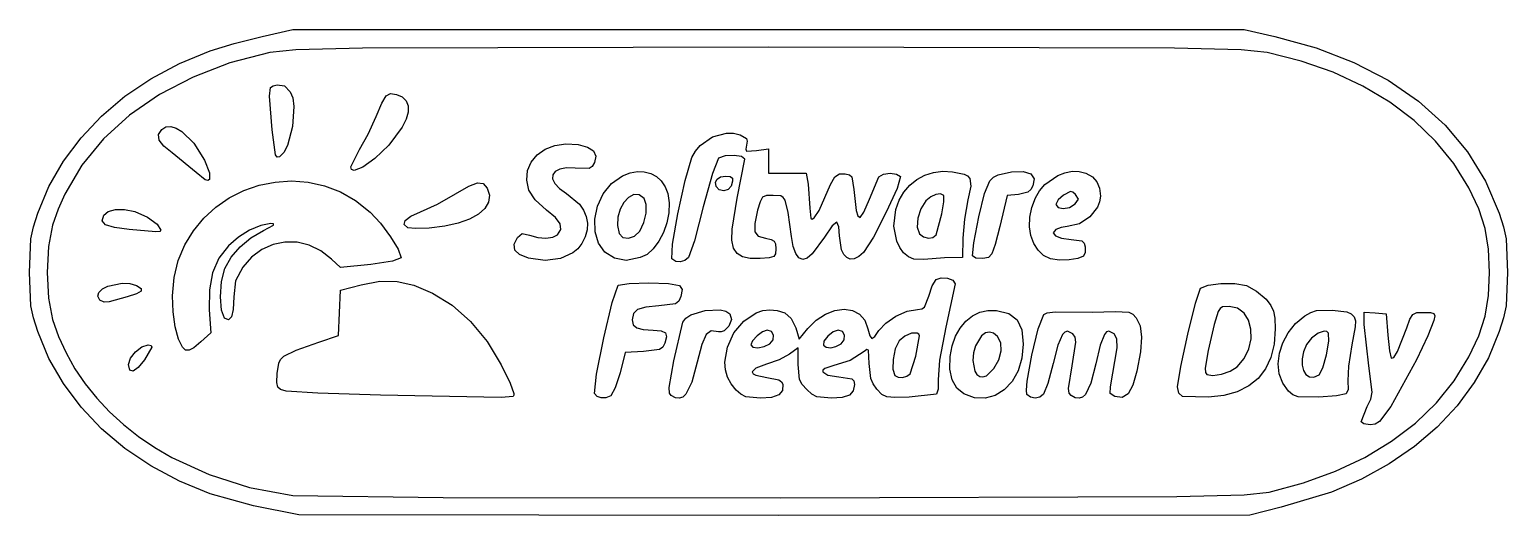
# Model space of a CAD drawing. Extents: x 0 to 5.54, y 0 to 1.82.
import ezdxf

# ---------------------------------------------------------------- set-up
doc = ezdxf.new("R2010")
doc.units = 0
doc.layers.get('0').update_dxf_attribs({"linetype": 'CONTINUOUS'})

msp = doc.modelspace()

# ---------------------------------------------------------------- linework, layer by layer
at = {"color": 0}
for points in [[(1.01004, 0.002713), (0.83941, 0.036296), (0.677626, 0.081), (0.562229, 0.128743), (0.455404, 0.185818), (0.357856, 0.251519), (0.270182, 0.325358), (0.192979, 0.406683), (0.126899, 0.494954), (0.072591, 0.589518), (0.030653, 0.689779), (0.01454, 0.740994), (0.005263, 0.78635), (0, 0.912001), (0.005263, 1.03776), (0.01454, 1.08312), (0.030653, 1.13422), (0.072591, 1.23459), (0.126899, 1.3291), (0.192979, 1.41743), (0.270182, 1.49869), (0.357856, 1.5726), (0.455404, 1.63829), (0.562229, 1.69531), (0.677626, 1.74311), (0.767199, 1.77061), (0.872071, 1.79719), (0.987847, 1.82319), (4.55447, 1.82319), (4.67025, 1.79719), (4.82497, 1.75483), (4.96674, 1.69993), (5.09489, 1.63292), (5.20893, 1.55447), (5.30821, 1.4649), (5.39214, 1.36469), (5.46018, 1.25434), (5.51167, 1.13422), (5.52778, 1.08312), (5.53706, 1.03776), (5.54232, 0.912001), (5.53706, 0.78635), (5.52778, 0.740994), (5.51167, 0.689779), (5.47071, 0.591417), (5.41792, 0.498589), (5.35385, 0.411838), (5.27897, 0.33176), (5.1939, 0.258735), (5.09912, 0.193251), (4.99517, 0.135959), (4.88265, 0.087294), (4.69336, 0.030762), (4.57671, 0.001519), (2.81006, 0.000054), (1.01004, 0.002713)], [(4.6486, 0.087619), (4.77735, 0.122233), (4.89703, 0.165744), (5.00726, 0.217882), (5.10742, 0.278211), (5.1971, 0.346462), (5.27576, 0.422364), (5.34289, 0.505479), (5.39794, 0.595378), (5.43479, 0.674044), (5.45871, 0.747939), (5.47168, 0.824707), (5.47558, 0.912001), (5.47168, 0.999403), (5.45871, 1.07617), (5.43479, 1.15007), (5.39794, 1.22873), (5.34179, 1.32015), (5.27311, 1.40457), (5.19265, 1.48161), (5.10118, 1.55062), (4.99951, 1.61117), (4.8884, 1.66271), (4.76856, 1.70464), (4.6409, 1.7366), (4.5434, 1.74756), (4.29357, 1.75358), (2.77115, 1.75651), (1.24875, 1.75358), (0.998915, 1.74756), (0.901421, 1.7366), (0.751519, 1.69775), (0.612956, 1.64497), (0.486925, 1.57926), (0.374621, 1.50157), (0.277235, 1.41287), (0.195964, 1.31397), (0.132053, 1.206), (0.106934, 1.14893), (0.086589, 1.08984), (0.071452, 1.00895), (0.066406, 0.91211), (0.071452, 0.815375), (0.086534, 0.734808), (0.108887, 0.671061), (0.136773, 0.609592), (0.170031, 0.550456), (0.208442, 0.493869), (0.251736, 0.44005), (0.29975, 0.389051), (0.352214, 0.341146), (0.408854, 0.296442), (0.469564, 0.2551), (0.534071, 0.217339), (0.673503, 0.153103), (0.825358, 0.105035), (0.987793, 0.07449), (1.551, 0.068034), (2.8156, 0.066732), (4.30219, 0.071452), (4.55469, 0.077365), (4.6486, 0.087619)], [(0.921983, 1.35297), (0.910047, 1.44749), (0.90039, 1.57319), (0.904189, 1.60612), (0.913032, 1.61247), (0.928765, 1.61544), (0.956218, 1.61176), (0.977593, 1.59), (0.986979, 1.56651), (0.991265, 1.535), (0.986544, 1.45964), (0.967447, 1.3884), (0.953722, 1.36187), (0.937825, 1.34538), (0.928549, 1.34473), (0.921983, 1.35297)], [(1.20448, 1.30827), (1.23796, 1.37337), (1.26997, 1.43104), (1.30002, 1.49658), (1.32161, 1.54753), (1.33757, 1.57422), (1.35368, 1.58296), (1.3756, 1.58003), (1.39774, 1.57075), (1.41233, 1.55621), (1.41954, 1.53694), (1.41938, 1.51357), (1.41194, 1.48665), (1.39735, 1.45671), (1.3469, 1.38975), (1.29503, 1.33941), (1.24935, 1.30642), (1.21685, 1.29476), (1.20774, 1.29812), (1.20448, 1.30827)], [(0.625217, 1.28651), (0.535047, 1.36019), (0.503093, 1.38569), (0.486111, 1.40853), (0.483724, 1.42931), (0.495606, 1.44874), (0.51096, 1.45811), (0.529297, 1.45964), (0.549696, 1.45361), (0.571451, 1.44081), (0.615722, 1.39708), (0.655653, 1.3329), (0.674696, 1.28499), (0.675131, 1.26004), (0.668782, 1.25667), (0.658203, 1.25982), (0.625217, 1.28651)], [(1.87115, 0.965711), (1.83789, 0.978678), (1.81976, 0.996039), (1.81689, 1.01763), (1.82937, 1.04329), (1.84711, 1.0574), (1.875, 1.05159), (1.90642, 1.04297), (1.93674, 1.04031), (1.96246, 1.04373), (1.98003, 1.05311), (1.99208, 1.07297), (1.98947, 1.0944), (1.97185, 1.11833), (1.93881, 1.14573), (1.89578, 1.18381), (1.87201, 1.22), (1.86426, 1.25825), (1.86768, 1.29378), (1.88103, 1.32568), (1.90321, 1.3527), (1.93306, 1.37397), (1.9694, 1.38813), (2.01118, 1.39437), (2.05713, 1.39154), (2.09272, 1.38216), (2.11481, 1.36773), (2.12332, 1.34847), (2.11817, 1.32433), (2.10975, 1.30941), (2.09853, 1.30192), (2.04639, 1.30295), (2.01335, 1.30393), (1.98807, 1.29959), (1.97086, 1.29085), (1.96192, 1.27848), (1.96149, 1.26313), (1.96989, 1.24566), (1.98736, 1.22678), (2.01417, 1.20741), (2.06196, 1.16753), (2.07764, 1.14518), (2.08778, 1.12169), (2.09224, 1.09711), (2.09104, 1.07189), (2.08399, 1.04606), (2.07113, 1.02007), (2.05642, 1.00103), (2.03788, 0.985243), (1.99094, 0.963867), (1.93408, 0.957031), (1.87115, 0.965711)], [(2.40858, 0.962349), (2.41168, 1.01742), (2.43175, 1.13216), (2.45899, 1.25711), (2.48372, 1.34288), (2.49681, 1.36681), (2.51471, 1.38802), (2.56093, 1.42008), (2.61399, 1.435), (2.6404, 1.43485), (2.66536, 1.42876), (2.68869, 1.41417), (2.69108, 1.40403), (2.68875, 1.38954), (2.68565, 1.37392), (2.68881, 1.36648), (2.72646, 1.36887), (2.77115, 1.37598), (2.77115, 1.28429), (2.91271, 1.28429), (2.9196, 1.24262), (2.9266, 1.1524), (2.92964, 1.1154), (2.93435, 1.11203), (2.94228, 1.11664), (2.96061, 1.14442), (2.98296, 1.19303), (3.00385, 1.2423), (3.0204, 1.26997), (3.03728, 1.28147), (3.05908, 1.28206), (3.07471, 1.27865), (3.08371, 1.27045), (3.09071, 1.22314), (3.09939, 1.14393), (3.10613, 1.12419), (3.11447, 1.11762), (3.12864, 1.13802), (3.14936, 1.18707), (3.18544, 1.2704), (3.20221, 1.28027), (3.227, 1.28385), (3.25119, 1.28114), (3.26639, 1.27186), (3.25319, 1.22624), (3.21283, 1.13748), (3.16444, 1.04471), (3.12711, 0.987033), (3.1096, 0.971733), (3.09299, 0.963488), (3.07785, 0.962239), (3.06456, 0.967665), (3.0535, 0.979383), (3.04503, 0.997071), (3.03782, 1.04953), (3.03489, 1.08284), (3.02789, 1.10021), (3.00993, 1.0861), (2.98068, 1.04367), (2.93554, 0.981282), (2.91639, 0.965929), (2.89958, 0.960992), (2.88519, 0.966635), (2.87326, 0.982747), (2.86382, 1.00944), (2.85693, 1.04655), (2.84429, 1.13683), (2.83317, 1.18256), (2.82607, 1.19341), (2.81679, 1.19884), (2.78851, 1.20096), (2.76324, 1.19992), (2.74858, 1.19368), (2.73936, 1.17719), (2.73019, 1.1454), (2.71935, 1.09554), (2.71978, 1.06456), (2.73286, 1.04769), (2.76004, 1.03982), (2.78071, 1.03581), (2.79243, 1.02968), (2.79775, 1.01877), (2.79893, 1.00092), (2.79779, 0.981933), (2.7909, 0.971625), (2.77317, 0.966743), (2.73936, 0.964247), (2.70242, 0.964301), (2.67383, 0.970107), (2.65321, 0.982693), (2.64014, 1.00336), (2.63411, 1.03331), (2.63471, 1.07373), (2.65403, 1.19059), (2.68218, 1.33708), (2.67019, 1.34652), (2.64193, 1.35064), (2.60915, 1.34901), (2.58365, 1.34098), (2.5606, 1.28315), (2.52664, 1.15772), (2.49311, 1.03033), (2.47114, 0.967557), (2.45692, 0.956272), (2.44006, 0.951606), (2.42312, 0.953504), (2.40858, 0.962349)], [(2.19336, 0.965549), (2.15711, 0.987414), (2.13308, 1.02165), (2.12076, 1.06445), (2.11996, 1.11198), (2.13015, 1.16059), (2.1511, 1.20633), (2.18229, 1.24555), (2.22347, 1.27425), (2.25196, 1.28516), (2.27946, 1.29015), (2.3055, 1.28928), (2.32943, 1.28309), (2.35069, 1.27159), (2.36882, 1.25494), (2.38308, 1.23356), (2.39307, 1.20763), (2.39833, 1.17274), (2.39686, 1.13569), (2.38943, 1.09809), (2.37679, 1.06185), (2.35975, 1.02886), (2.33908, 1.00087), (2.31554, 0.97971), (2.28993, 0.967285), (2.23703, 0.956218), (2.19336, 0.965549)], [(3.31662, 0.961317), (3.29585, 0.970161), (3.27789, 0.985026), (3.26313, 1.00488), (3.25185, 1.02881), (3.24104, 1.08556), (3.24815, 1.148), (3.26074, 1.18262), (3.27854, 1.21322), (3.30089, 1.23926), (3.32725, 1.26052), (3.3571, 1.27647), (3.38981, 1.28695), (3.42486, 1.29145), (3.46158, 1.28961), (3.50439, 1.28087), (3.51753, 1.2742), (3.52572, 1.26492), (3.52935, 1.23492), (3.51915, 1.1837), (3.50629, 1.11193), (3.50022, 1.03982), (3.49892, 0.967557), (3.43147, 0.966689), (3.35368, 0.960124), (3.31662, 0.961317)], [(3.53558, 0.974229), (3.5409, 1.02289), (3.55989, 1.12109), (3.58062, 1.20801), (3.6014, 1.25608), (3.6149, 1.26959), (3.63211, 1.27854), (3.68251, 1.28895), (3.72613, 1.29047), (3.75504, 1.28158), (3.76779, 1.26313), (3.76297, 1.23622), (3.75472, 1.22244), (3.74392, 1.21316), (3.70828, 1.20443), (3.66644, 1.20096), (3.63824, 1.08426), (3.62147, 1.01709), (3.60915, 0.982042), (3.59565, 0.968099), (3.57508, 0.964247), (3.54872, 0.965549), (3.53558, 0.974229)], [(3.82904, 0.963488), (3.80306, 0.975586), (3.78185, 0.9949), (3.76574, 1.02002), (3.75493, 1.04991), (3.74989, 1.08317), (3.75082, 1.11876), (3.75808, 1.15522), (3.77192, 1.19141), (3.78792, 1.2181), (3.80789, 1.24143), (3.85618, 1.27582), (3.88265, 1.28613), (3.9095, 1.29129), (3.93582, 1.29069), (3.96067, 1.28396), (3.98568, 1.27007), (4.00271, 1.25195), (4.01247, 1.22835), (4.01563, 1.19862), (4.01281, 1.17735), (4.00489, 1.15679), (3.97667, 1.12017), (3.93685, 1.09413), (3.89117, 1.08415), (3.86822, 1.08089), (3.84901, 1.07341), (3.83897, 1.06071), (3.847, 1.04904), (3.87028, 1.0402), (3.90619, 1.03586), (3.94667, 1.02989), (3.95458, 1.0217), (3.95822, 1.00798), (3.95811, 0.986979), (3.95264, 0.973199), (3.93169, 0.963813), (3.89876, 0.958658), (3.86193, 0.958387), (3.82904, 0.963488)], [(0.573622, 0.631511), (0.558649, 0.661404), (0.54655, 0.707954), (0.538628, 0.764432), (0.536079, 0.824328), (0.541992, 0.892686), (0.557617, 0.956381), (0.582086, 1.01503), (0.614367, 1.06825), (0.653592, 1.11561), (0.698839, 1.15674), (0.749186, 1.19124), (0.803657, 1.2187), (0.861328, 1.23877), (0.921278, 1.25098), (0.982639, 1.25499), (1.04438, 1.25043), (1.10563, 1.23693), (1.16547, 1.21392), (1.22293, 1.18121), (1.27713, 1.13824), (1.3157, 1.09641), (1.3533, 1.04595), (1.38184, 0.998697), (1.39328, 0.966689), (1.36154, 0.954536), (1.27951, 0.942219), (1.16558, 0.929796), (1.13227, 0.962076), (1.09228, 0.993381), (1.04888, 1.01438), (1.00358, 1.02523), (0.957844, 1.02599), (0.913086, 1.01687), (0.870822, 0.997939), (0.832465, 0.969293), (0.799533, 0.931207), (0.772786, 0.880479), (0.765679, 0.820096), (0.763129, 0.773275), (0.756782, 0.744954), (0.746311, 0.734321), (0.731282, 0.740614), (0.719347, 0.769749), (0.715767, 0.820313), (0.720269, 0.87755), (0.732801, 0.926269), (0.756239, 0.968533), (0.789279, 1.0076), (0.830024, 1.04161), (0.876736, 1.06885), (0.914985, 1.08968), (0.915419, 1.09391), (0.904514, 1.09505), (0.867567, 1.08838), (0.825412, 1.07058), (0.783094, 1.04427), (0.745768, 1.01226), (0.709418, 0.965007), (0.685764, 0.910536), (0.674208, 0.846625), (0.674154, 0.771647), (0.680122, 0.684733), (0.641928, 0.651204), (0.615668, 0.629503), (0.59809, 0.619738), (0.58534, 0.620768), (0.573622, 0.631511)], [(1.4184, 1.07981), (1.40489, 1.09169), (1.4089, 1.10623), (1.42942, 1.1224), (1.46565, 1.13894), (1.52963, 1.16813), (1.59744, 1.20633), (1.64719, 1.23562), (1.68007, 1.24837), (1.70128, 1.24561), (1.71593, 1.22819), (1.72456, 1.20117), (1.72151, 1.17562), (1.70757, 1.15191), (1.68343, 1.13059), (1.64974, 1.11209), (1.60732, 1.0969), (1.55681, 1.08561), (1.49892, 1.07856), (1.44775, 1.07682), (1.4184, 1.07981)], [(2.57536, 1.23372), (2.57269, 1.24995), (2.57813, 1.26242), (2.59099, 1.2704), (2.61068, 1.27311), (2.62733, 1.27154), (2.63574, 1.26552), (2.63672, 1.25391), (2.63108, 1.23519), (2.61996, 1.2226), (2.60319, 1.21804), (2.58637, 1.22179), (2.57536, 1.23372)], [(2.28808, 1.06641), (2.30344, 1.09869), (2.31196, 1.13455), (2.31261, 1.16716), (2.30458, 1.18973), (2.28592, 1.2034), (2.26606, 1.20394), (2.24653, 1.19347), (2.229, 1.17437), (2.21511, 1.14893), (2.20643, 1.11941), (2.20458, 1.08816), (2.21121, 1.05745), (2.22478, 1.04319), (2.24604, 1.04042), (2.2691, 1.04839), (2.28808, 1.06641)], [(3.40001, 1.05273), (3.42156, 1.13129), (3.42899, 1.1773), (3.42893, 1.20052), (3.41596, 1.20654), (3.39882, 1.2047), (3.37989, 1.19575), (3.36154, 1.18028), (3.34233, 1.15072), (3.33106, 1.11523), (3.329, 1.08127), (3.33772, 1.05659), (3.35286, 1.04503), (3.37088, 1.04036), (3.38786, 1.04281), (3.40001, 1.05273)], [(3.92117, 1.16922), (3.9336, 1.18718), (3.92264, 1.20421), (3.91282, 1.21262), (3.90392, 1.21517), (3.87739, 1.20237), (3.85732, 1.18441), (3.84896, 1.16737), (3.85699, 1.15489), (3.87642, 1.15126), (3.90017, 1.15603), (3.92117, 1.16922)], [(0.373753, 1.0727), (0.318576, 1.08019), (0.285319, 1.09104), (0.272407, 1.10607), (0.278103, 1.12625), (0.295301, 1.1409), (0.322319, 1.14844), (0.356336, 1.14849), (0.394422, 1.14084), (0.442546, 1.11963), (0.478678, 1.09304), (0.492567, 1.07107), (0.487956, 1.06494), (0.473958, 1.06364), (0.373753, 1.0727)], [(2.64979, 0.470594), (2.63092, 0.493924), (2.61789, 0.519422), (2.6104, 0.54655), (2.60796, 0.574761), (2.61681, 0.631565), (2.64128, 0.684679), (2.67817, 0.729113), (2.72439, 0.759983), (2.74994, 0.768664), (2.77664, 0.771972), (2.8041, 0.769368), (2.83188, 0.7602), (2.85628, 0.739637), (2.8731, 0.704372), (2.88596, 0.661512), (2.91846, 0.7009), (2.95053, 0.73291), (2.98508, 0.755751), (3.0204, 0.769476), (3.05464, 0.773981), (3.08589, 0.769368), (3.11247, 0.755588), (3.13249, 0.732747), (3.14415, 0.700575), (3.15088, 0.673882), (3.15886, 0.664117), (3.16982, 0.671061), (3.18549, 0.69439), (3.21078, 0.722006), (3.24886, 0.747396), (3.29144, 0.76595), (3.33008, 0.773113), (3.34603, 0.774794), (3.35678, 0.781739), (3.37224, 0.822808), (3.38553, 0.8616), (3.40001, 0.885146), (3.41906, 0.892036), (3.4426, 0.890571), (3.46267, 0.882488), (3.47114, 0.869575), (3.43679, 0.705892), (3.41271, 0.583008), (3.40767, 0.50906), (3.40804, 0.473579), (3.40158, 0.454699), (3.29839, 0.443739), (3.24511, 0.442057), (3.21457, 0.444715), (3.19575, 0.454482), (3.17768, 0.474067), (3.16331, 0.493707), (3.15451, 0.513564), (3.14893, 0.570204), (3.14606, 0.620443), (3.14019, 0.622993), (3.1295, 0.615235), (3.07699, 0.581543), (3.01563, 0.562608), (2.98204, 0.551975), (2.97547, 0.545464), (2.97532, 0.538738), (2.99354, 0.526747), (3.03504, 0.519803), (3.08371, 0.512912), (3.09158, 0.504883), (3.09338, 0.491482), (3.08897, 0.467068), (3.07449, 0.451064), (3.04785, 0.442437), (3.00694, 0.439779), (2.9521, 0.445583), (2.93371, 0.455513), (2.91476, 0.472331), (2.89779, 0.491428), (2.88792, 0.510037), (2.88226, 0.567057), (2.88226, 0.62934), (2.84972, 0.605251), (2.81099, 0.584256), (2.76357, 0.5676), (2.72319, 0.553114), (2.71012, 0.538465), (2.71376, 0.531793), (2.72424, 0.525933), (2.76551, 0.517632), (2.80979, 0.508951), (2.82021, 0.501844), (2.82476, 0.492079), (2.82362, 0.468696), (2.80968, 0.452419), (2.78239, 0.442979), (2.74115, 0.439779), (2.68599, 0.445421), (2.66786, 0.454753), (2.64979, 0.470594)], [(0.263346, 0.807617), (0.255425, 0.822483), (0.25944, 0.836914), (0.273003, 0.849989), (0.293728, 0.86084), (0.347385, 0.872071), (0.375543, 0.870551), (0.401475, 0.862956), (0.418728, 0.851942), (0.418946, 0.841689), (0.401475, 0.831272), (0.365614, 0.819878), (0.298936, 0.801215), (0.279297, 0.800185), (0.263346, 0.807617)], [(1.31559, 0.451172), (1.08116, 0.458985), (0.962294, 0.46696), (0.941297, 0.472601), (0.930772, 0.481554), (0.927681, 0.499511), (0.928928, 0.532497), (0.934353, 0.571451), (0.941406, 0.585503), (0.953504, 0.597656), (0.999295, 0.620822), (1.08458, 0.650825), (1.15918, 0.675836), (1.16238, 0.760633), (1.16558, 0.845378), (1.24338, 0.865451), (1.31402, 0.878635), (1.37798, 0.87831), (1.44162, 0.863878), (1.5115, 0.834581), (1.58539, 0.788683), (1.65414, 0.727214), (1.71588, 0.652126), (1.76882, 0.565158), (1.80186, 0.496474), (1.8156, 0.457574), (1.81629, 0.451064), (1.81347, 0.446397), (1.76828, 0.442003), (1.31559, 0.451172)], [(2.11897, 0.458225), (2.12631, 0.530544), (2.1531, 0.666342), (2.18489, 0.799479), (2.20742, 0.864094), (2.24869, 0.870714), (2.32221, 0.872558), (2.39583, 0.869738), (2.43739, 0.862522), (2.44797, 0.847874), (2.44276, 0.821018), (2.43494, 0.803711), (2.42285, 0.793946), (2.36025, 0.786512), (2.31119, 0.78201), (2.28049, 0.772949), (2.2646, 0.75765), (2.26004, 0.73405), (2.26389, 0.715603), (2.27681, 0.703668), (2.30089, 0.697265), (2.33806, 0.695367), (2.36828, 0.693197), (2.38476, 0.685547), (2.38906, 0.670682), (2.38281, 0.64681), (2.37506, 0.631619), (2.36262, 0.622667), (2.30285, 0.615397), (2.23361, 0.612033), (2.21431, 0.535482), (2.19635, 0.478569), (2.18028, 0.44949), (2.16168, 0.441678), (2.14344, 0.440756), (2.12836, 0.446451), (2.11897, 0.458225)], [(4.32394, 0.446886), (4.30968, 0.458767), (4.30501, 0.482314), (4.31689, 0.558703), (4.34337, 0.680826), (4.37218, 0.796386), (4.39128, 0.853299), (4.41965, 0.864637), (4.46744, 0.870551), (4.52029, 0.870063), (4.56381, 0.862631), (4.60172, 0.842122), (4.63726, 0.811035), (4.65539, 0.78814), (4.66558, 0.766872), (4.67014, 0.739908), (4.67117, 0.700142), (4.6671, 0.643283), (4.65511, 0.593317), (4.63519, 0.550239), (4.60747, 0.514378), (4.57215, 0.485786), (4.52924, 0.46441), (4.47885, 0.450521), (4.42117, 0.444228), (4.32394, 0.446886)], [(4.52908, 0.558268), (4.5555, 0.589301), (4.5726, 0.624892), (4.58062, 0.662381), (4.58003, 0.699056), (4.57118, 0.732314), (4.55442, 0.75944), (4.53006, 0.777561), (4.49854, 0.784289), (4.47401, 0.782226), (4.4655, 0.776585), (4.45806, 0.765136), (4.44287, 0.716254), (4.42051, 0.618978), (4.40881, 0.552572), (4.40994, 0.536729), (4.41553, 0.528754), (4.43761, 0.525011), (4.46946, 0.530057), (4.50265, 0.541938), (4.52908, 0.558268)], [(2.40603, 0.449761), (2.39942, 0.459364), (2.39854, 0.480306), (2.41607, 0.580132), (2.45008, 0.725315), (2.46089, 0.739963), (2.48014, 0.752604), (2.53353, 0.769368), (2.58931, 0.771864), (2.6116, 0.766656), (2.62668, 0.756565), (2.63211, 0.734864), (2.62299, 0.710829), (2.60487, 0.692871), (2.59412, 0.688857), (2.58322, 0.689507), (2.55647, 0.692654), (2.53689, 0.678386), (2.52056, 0.64095), (2.50364, 0.574924), (2.48313, 0.499567), (2.46153, 0.455513), (2.44965, 0.444282), (2.43664, 0.439888), (2.42219, 0.44184), (2.40603, 0.449761)], [(3.50325, 0.456489), (3.47706, 0.47819), (3.45969, 0.50944), (3.45139, 0.549317), (3.45258, 0.596843), (3.46018, 0.636556), (3.47282, 0.672146), (3.4899, 0.702963), (3.51107, 0.728678), (3.53581, 0.748589), (3.56358, 0.762424), (3.59392, 0.769586), (3.62636, 0.76964), (3.6721, 0.758083), (3.70324, 0.734104), (3.72103, 0.696235), (3.72672, 0.642686), (3.72151, 0.589789), (3.70692, 0.542806), (3.6844, 0.503147), (3.65539, 0.472006), (3.62125, 0.450575), (3.58361, 0.44005), (3.54378, 0.441624), (3.50325, 0.456489)], [(3.74013, 0.453668), (3.73817, 0.470324), (3.74143, 0.504394), (3.75874, 0.601997), (3.78256, 0.700521), (3.80311, 0.754015), (3.81657, 0.760579), (3.84581, 0.763997), (3.98503, 0.763021), (4.07215, 0.764919), (4.12224, 0.762369), (4.13688, 0.754775), (4.1499, 0.741428), (4.1651, 0.711317), (4.17057, 0.669271), (4.16635, 0.613499), (4.1524, 0.541829), (4.13699, 0.488715), (4.11942, 0.456543), (4.09765, 0.443088), (4.06967, 0.445856), (4.05279, 0.457628), (4.05317, 0.482585), (4.07932, 0.628526), (4.07801, 0.662326), (4.06787, 0.681207), (4.04796, 0.692057), (4.03917, 0.688639), (4.03087, 0.678928), (4.01497, 0.638835), (3.99837, 0.569174), (3.98008, 0.496257), (3.96007, 0.454047), (3.94868, 0.443576), (3.93604, 0.439615), (3.92176, 0.441894), (3.90565, 0.449924), (3.89844, 0.458767), (3.8966, 0.476563), (3.91, 0.56174), (3.92389, 0.650444), (3.92117, 0.668946), (3.91217, 0.681424), (3.89199, 0.691949), (3.88281, 0.688368), (3.87397, 0.678549), (3.85667, 0.638835), (3.83843, 0.570529), (3.81836, 0.494683), (3.8029, 0.454536), (3.78868, 0.444065), (3.77138, 0.440321), (3.75412, 0.443576), (3.74013, 0.453668)], [(4.72125, 0.466581), (4.69943, 0.496149), (4.68685, 0.530817), (4.68306, 0.568793), (4.68761, 0.608507), (4.70025, 0.648058), (4.72054, 0.685818), (4.74804, 0.719997), (4.78256, 0.748915), (4.80469, 0.762044), (4.8259, 0.769368), (4.88536, 0.770617), (4.94026, 0.763564), (4.95687, 0.756565), (4.96724, 0.74566), (4.97194, 0.729818), (4.97174, 0.707628), (4.95915, 0.639811), (4.94575, 0.56071), (4.94417, 0.504883), (4.94536, 0.472711), (4.93707, 0.456), (4.90175, 0.449001), (4.83561, 0.443956), (4.75726, 0.444878), (4.73796, 0.452311), (4.72125, 0.466581)], [(4.99338, 0.3514), (5.01676, 0.4088), (5.02974, 0.436794), (5.03467, 0.462674), (5.02229, 0.561632), (5.0045, 0.716037), (5.0045, 0.7634), (5.04617, 0.759983), (5.08783, 0.756511), (5.09337, 0.676812), (5.0995, 0.618326), (5.10644, 0.589681), (5.11604, 0.592882), (5.12993, 0.614692), (5.16499, 0.703668), (5.17671, 0.737088), (5.18739, 0.754449), (5.20285, 0.761068), (5.22879, 0.762044), (5.25385, 0.761393), (5.26639, 0.757813), (5.26947, 0.748697), (5.26628, 0.731446), (5.24392, 0.673774), (5.20122, 0.583985), (5.10525, 0.409289), (5.06256, 0.352051), (5.04606, 0.342285), (5.02701, 0.339844), (5.00325, 0.343261), (4.99338, 0.3514)], [(2.77636, 0.643772), (2.78842, 0.659017), (2.79004, 0.675999), (2.78222, 0.689725), (2.76594, 0.695367), (2.74832, 0.689074), (2.72808, 0.674044), (2.71143, 0.655761), (2.70449, 0.639811), (2.71235, 0.631131), (2.73144, 0.629178), (2.75504, 0.633464), (2.77636, 0.643772)], [(3.04308, 0.643772), (3.05507, 0.659017), (3.05669, 0.675999), (3.04889, 0.689725), (3.03261, 0.695367), (3.01335, 0.688531), (2.99328, 0.672581), (2.97894, 0.654025), (2.97694, 0.639378), (2.9879, 0.631131), (3.00456, 0.629286), (3.02393, 0.633518), (3.04308, 0.643772)], [(3.30181, 0.531521), (3.32357, 0.597114), (3.33783, 0.673719), (3.33544, 0.680664), (3.32894, 0.684353), (3.30767, 0.683539), (3.28222, 0.673014), (3.26085, 0.654947), (3.24653, 0.625054), (3.23828, 0.585721), (3.23736, 0.548449), (3.24522, 0.525065), (3.25749, 0.518772), (3.2736, 0.518121), (3.28965, 0.522461), (3.30181, 0.531521)], [(3.61632, 0.55089), (3.63499, 0.584418), (3.64361, 0.617242), (3.64199, 0.64719), (3.62989, 0.672038), (3.6154, 0.684407), (3.60004, 0.688368), (3.58469, 0.684679), (3.5701, 0.6741), (3.54704, 0.636285), (3.54025, 0.610514), (3.53782, 0.581489), (3.54492, 0.54145), (3.55294, 0.529081), (3.56326, 0.521864), (3.57525, 0.520344), (3.58849, 0.524522), (3.61632, 0.55089)], [(4.83572, 0.527181), (4.84999, 0.553928), (4.86382, 0.603299), (4.87244, 0.654081), (4.8711, 0.684407), (4.86475, 0.689725), (4.85558, 0.691189), (4.83214, 0.683757), (4.80751, 0.665799), (4.78836, 0.640896), (4.77724, 0.61339), (4.77208, 0.587185), (4.77229, 0.563422), (4.7774, 0.543511), (4.78683, 0.528646), (4.80003, 0.520019), (4.81651, 0.519206), (4.83572, 0.527181)], [(0.371149, 0.56684), (0.378743, 0.589953), (0.397515, 0.613715), (0.42155, 0.632269), (0.444878, 0.639811), (0.456164, 0.638237), (0.458225, 0.630968), (0.430772, 0.584039), (0.407497, 0.554579), (0.388564, 0.54145), (0.375814, 0.54541), (0.371149, 0.56684)]]:
    msp.add_lwpolyline(points, dxfattribs=at)

doc.saveas('drawing.dxf')
